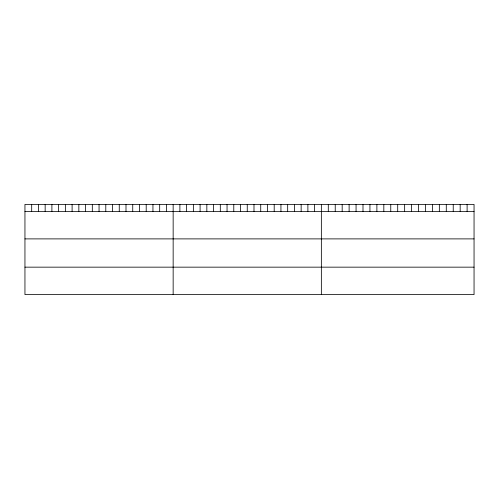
<?xml version="1.0" encoding="UTF-8"?>
<svg xmlns="http://www.w3.org/2000/svg" width="499" height="499" viewBox="0 0 499 499"><rect width="100%" height="100%" fill="white"/><g stroke="black" fill="none" stroke-linecap="round" stroke-linejoin="round"><path stroke-width="0.75" d="M474.05 211.445L474.05 294.603L24.95 294.603L24.95 204.397L474.05 204.397L474.05 211.445L24.95 211.445M24.95 238.89L474.05 238.89M24.95 267.158L474.05 267.158M467.108 204.397L467.108 211.445M460.172 204.397L460.172 211.445M453.229 204.397L453.229 211.445M446.287 204.397L446.287 211.445M439.345 204.397L439.345 211.445M432.408 204.397L432.408 211.445M425.466 204.397L425.466 211.445M418.524 204.397L418.524 211.445M411.581 204.397L411.581 211.445M404.645 204.397L404.645 211.445M397.703 204.397L397.703 211.445M390.761 204.397L390.761 211.445M383.825 204.397L383.825 211.445M376.882 204.397L376.882 211.445M369.94 204.397L369.94 211.445M362.998 204.397L362.998 211.445M356.061 204.397L356.061 211.445M349.119 204.397L349.119 211.445M342.177 204.397L342.177 211.445M335.234 204.397L335.234 211.445M328.298 204.397L328.298 211.445M321.356 204.397L321.356 294.603M314.62 204.397L314.62 211.445M307.883 204.397L307.883 211.445M301.147 204.397L301.147 211.445M294.41 204.397L294.41 211.445M287.673 204.397L287.673 211.445M280.937 204.397L280.937 211.445M274.201 204.397L274.201 211.445M267.464 204.397L267.464 211.445M260.728 204.397L260.728 211.445M253.991 204.397L253.991 211.445M247.255 204.397L247.255 211.445M240.518 204.397L240.518 211.445M233.782 204.397L233.782 211.445M227.045 204.397L227.045 211.445M220.309 204.397L220.309 211.445M213.572 204.397L213.572 211.445M206.836 204.397L206.836 211.445M200.099 204.397L200.099 211.445M193.363 204.397L193.363 211.445M186.626 204.397L186.626 211.445M179.889 204.397L179.889 211.445M173.153 204.397L173.153 294.603M166.417 204.397L166.417 211.445M159.68 204.397L159.68 211.445M152.944 204.397L152.944 211.445M146.207 204.397L146.207 211.445M139.471 204.397L139.471 211.445M132.734 204.397L132.734 211.445M125.998 204.397L125.998 211.445M119.261 204.397L119.261 211.445M112.525 204.397L112.525 211.445M105.788 204.397L105.788 211.445M99.052 204.397L99.052 211.445M92.315 204.397L92.315 211.445M85.578 204.397L85.578 211.445M78.842 204.397L78.842 211.445M72.106 204.397L72.106 211.445M65.369 204.397L65.369 211.445M58.633 204.397L58.633 211.445M51.896 204.397L51.896 211.445M45.16 204.397L45.16 211.445M38.423 204.397L38.423 211.445M31.686 204.397L31.686 211.445"/></g></svg>
